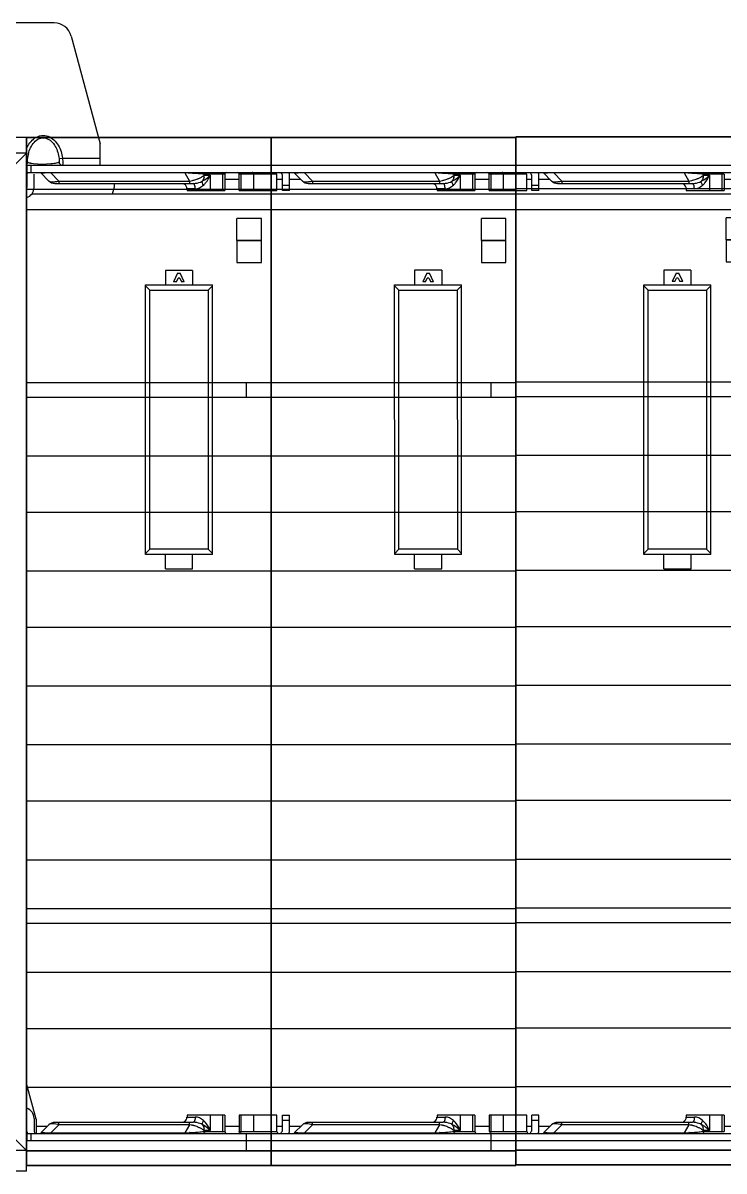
# Model space of a CAD drawing. Header units: millimetres. Extents: x 30557 to 235556, y -116603 to -73383.
# Drawn here: x 49197.7 to 49296.3, y -74417.4 to -74255.7 of the extents above; entities that cross this region are included whole.
import ezdxf

# ---------------------------------------------------------------- set-up
doc = ezdxf.new("R2010")
doc.units = ezdxf.units.MM

# ---------------------------------------------------------------- blocks, each defined once
blk = doc.blocks.new('1756-A10-Z')
at = {"color": 7, "linetype": 'Continuous'}
for p, q in [((215.51, 24.85), (188.4, 24.85)), ((217.93, 22.99), (222, 7.81)), ((211.64, 8.7), (201.72, 8.7)), ((211.64, -136.82), (211.64, 8.7)), ((211.64, 6.5), (201.72, 6.5)), ((211.64, 6.5), (210.14, 5)), ((222, 4.8), (222, 7.81)), ((211.64, 4.8), (387.68, 4.8)), ((211.64, 3.8), (387.68, 3.8)), ((211.69, 3.55), (211.69, 1.69)), ((212.24, 4.8), (212.24, 3.8)), ((212.69, 1.69), (212.69, 3.55)), ((213.64, 3.72), (214.77, 2.59)), ((239.54, 3.55), (239.54, 1.25)), ((241.55, 1.25), (241.55, 3.55)), ((246.87, 1.25), (246.87, 3.55)), ((247.66, 1.25), (247.66, 3.3)), ((248.66, 1.25), (248.66, 3.3)), ((249.32, 3.72), (250.46, 2.59)), ((274.72, 3.55), (274.72, 1.25)), ((276.73, 1.25), (276.73, 3.55)), ((282.05, 1.25), (282.05, 3.55)), ((282.74, 1.25), (282.74, 3.3)), ((283.74, 1.25), (283.74, 3.3)), ((284.4, 3.72), (285.53, 2.59)), ((309.8, 3.55), (309.8, 1.25)), ((215.59, 2.25), (235.09, 2.25)), ((223.74, 0.78), (224.01, 1.79)), ((224.01, 1.79), (224.01, 2.25)), ((251.27, 2.25), (270.27, 2.25)), ((286.35, 2.25), (305.35, 2.25)), ((212.35, 0.78), (386.27, 0.78)), ((234.22, 1.5), (234.22, 1.25)), ((234.22, 1.25), (239.54, 1.25)), ((241.55, 1.25), (246.87, 1.25)), ((248.66, 1.25), (247.66, 1.25)), ((269.4, 1.5), (269.4, 1.25)), ((269.4, 1.25), (274.72, 1.25)), ((276.73, 1.25), (282.05, 1.25)), ((283.74, 1.25), (282.74, 1.25)), ((304.47, 1.5), (304.47, 1.25)), ((304.47, 1.25), (309.8, 1.25)), ((211.64, -1.44), (387.68, -1.42)), ((231.17, -9.99), (231.17, -12.02)), ((234.98, -9.99), (231.17, -9.99)), ((232.88, -10.39), (232.32, -11.59)), ((232.72, -11.59), (232.95, -11.1)), ((232.88, -10.39), (233.27, -10.39)), ((233.2, -11.1), (232.95, -11.1)), ((233.2, -11.1), (233.43, -11.59)), ((233.83, -11.59), (233.27, -10.39)), ((234.98, -9.99), (234.98, -12.02)), ((270.06, -9.98), (266.24, -9.98)), ((266.24, -9.98), (266.25, -12.01)), ((267.96, -10.38), (267.4, -11.59)), ((267.8, -11.59), (268.03, -11.09)), ((267.96, -10.38), (268.35, -10.38)), ((268.27, -11.09), (268.03, -11.09)), ((268.27, -11.09), (268.51, -11.59)), ((268.91, -11.59), (268.35, -10.38)), ((270.06, -9.98), (270.06, -12.01)), ((305.14, -9.98), (301.32, -9.98)), ((301.32, -9.98), (301.32, -12.01)), ((303.04, -10.38), (302.48, -11.58)), ((302.88, -11.58), (303.11, -11.09)), ((303.04, -10.38), (303.42, -10.38)), ((303.35, -11.09), (303.11, -11.09)), ((303.35, -11.09), (303.58, -11.58)), ((303.99, -11.58), (303.42, -10.38)), ((305.14, -9.98), (305.14, -12.01)), ((228.36, -12.02), (237.79, -12.01)), ((228.37, -50), (228.36, -12.02)), ((228.36, -12.17), (228.97, -12.77)), ((228.97, -49.25), (228.97, -12.77)), ((228.97, -12.77), (237.18, -12.77)), ((232.72, -11.59), (232.32, -11.59)), ((233.83, -11.59), (233.43, -11.59)), ((237.79, -12.17), (237.18, -12.77)), ((237.18, -12.77), (237.19, -49.25)), ((237.79, -50), (237.79, -12.01)), ((263.44, -12.01), (272.87, -12.01)), ((263.45, -50), (263.44, -12.01)), ((263.44, -12.16), (264.05, -12.76)), ((264.05, -12.76), (272.26, -12.76)), ((264.05, -49.25), (264.05, -12.76)), ((267.8, -11.59), (267.4, -11.59)), ((268.91, -11.59), (268.51, -11.59)), ((272.87, -12.16), (272.26, -12.76)), ((272.26, -12.76), (272.27, -49.25)), ((272.87, -50), (272.87, -12.01)), ((298.52, -12.01), (307.94, -12.01)), ((298.53, -49.99), (298.52, -12.01)), ((298.52, -12.16), (299.12, -12.76)), ((299.12, -12.76), (307.34, -12.76)), ((299.13, -49.24), (299.12, -12.76)), ((302.88, -11.58), (302.48, -11.58)), ((303.99, -11.58), (303.58, -11.58)), ((307.94, -12.16), (307.34, -12.76)), ((307.34, -12.76), (307.35, -49.24)), ((307.95, -49.99), (307.94, -12.01)), ((228.37, -49.85), (228.97, -49.25)), ((237.79, -50), (228.37, -50)), ((237.19, -49.25), (228.97, -49.25)), ((231.17, -52.03), (231.17, -50)), ((234.99, -52.03), (234.99, -50)), ((237.79, -49.85), (237.19, -49.25)), ((263.45, -49.85), (264.05, -49.25)), ((272.87, -50), (263.45, -50)), ((272.27, -49.25), (264.05, -49.25)), ((266.25, -52.03), (266.25, -50)), ((270.07, -52.03), (270.07, -50)), ((272.87, -49.85), (272.27, -49.25)), ((298.53, -49.84), (299.13, -49.24)), ((307.95, -49.99), (298.53, -49.99)), ((307.35, -49.24), (299.13, -49.24)), ((301.33, -52.02), (301.33, -49.99)), ((305.15, -52.02), (305.15, -49.99)), ((307.95, -49.84), (307.35, -49.24)), ((231.17, -52.03), (234.99, -52.03)), ((266.25, -52.03), (270.07, -52.03)), ((301.33, -52.02), (305.15, -52.02)), ((212.98, -129.5), (211.64, -124.49)), ((239.54, -128.96), (234.22, -128.96)), ((234.22, -128.96), (234.22, -129.21)), ((239.54, -128.96), (239.54, -131.26)), ((246.87, -128.96), (241.55, -128.96)), ((241.55, -128.96), (241.55, -131.26)), ((246.87, -131.26), (246.87, -128.96)), ((247.66, -128.96), (248.66, -128.96)), ((247.66, -131.01), (247.66, -128.96)), ((248.66, -131.01), (248.66, -128.96)), ((274.72, -128.96), (269.4, -128.96)), ((269.4, -128.96), (269.4, -129.21)), ((274.72, -128.96), (274.72, -131.26)), ((282.05, -128.96), (276.73, -128.96)), ((276.73, -128.96), (276.73, -131.26)), ((282.05, -131.26), (282.05, -128.96)), ((283.74, -128.96), (282.74, -128.96)), ((282.74, -131.01), (282.74, -128.96)), ((283.74, -131.01), (283.74, -128.96)), ((309.8, -128.96), (304.47, -128.96)), ((304.47, -128.96), (304.47, -129.21)), ((309.8, -128.96), (309.8, -131.26)), ((211.69, -131.26), (211.69, -129.4)), ((212.69, -129.4), (212.69, -131.26)), ((212.98, -129.5), (212.98, -131.43)), ((214.77, -130.3), (213.64, -131.43)), ((215.59, -129.96), (235.09, -129.96)), ((250.46, -130.3), (249.32, -131.43)), ((251.27, -129.96), (270.27, -129.96)), ((285.53, -130.3), (284.4, -131.43)), ((286.35, -129.96), (305.35, -129.96)), ((210.14, -132.41), (211.64, -133.91)), ((211.64, -131.51), (387.68, -131.51)), ((211.64, -132.51), (387.68, -132.51)), ((212.24, -131.51), (212.24, -132.51)), ((211.64, -133.91), (201.72, -133.91)), ((211.64, -136.82), (201.72, -136.82))]:
    blk.add_line(p, q, dxfattribs=at)
at = {"color": 9, "linetype": 'Continuous'}
for p, q in [((211.76, 5.74), (211.64, 5.76)), ((211.75, 5.51), (211.76, 5.74)), ((212.6, 5.02), (212.33, 5.06)), ((213.22, 4.97), (212.6, 5.02)), ((215.07, 4.99), (214.45, 4.95)), ((216.2, 5.74), (216.7, 5.8)), ((216.7, 5.8), (222, 5.8)), ((211.74, 3.8), (211.74, 4.8)), ((216.19, 2.59), (215.06, 3.72)), ((233.92, 3.72), (215.06, 3.72)), ((233.92, 3.72), (234.57, 2.59)), ((239.54, 3.55), (236.58, 3.55)), ((236.66, 3.41), (236.58, 3.55)), ((236.66, 3.41), (237.49, 3.41)), ((237.49, 3.41), (237.49, 1.25)), ((239.27, 1.25), (239.27, 3.55)), ((246.87, 3.55), (241.55, 3.55)), ((241.81, 3.55), (241.81, 1.25)), ((243.6, 1.25), (243.6, 3.55)), ((269.1, 3.72), (250.74, 3.72)), ((251.87, 2.59), (250.74, 3.72)), ((269.1, 3.72), (269.75, 2.59)), ((274.72, 3.55), (271.76, 3.55)), ((271.84, 3.41), (271.76, 3.55)), ((271.84, 3.41), (272.67, 3.41)), ((272.67, 3.41), (272.67, 1.25)), ((274.45, 1.25), (274.45, 3.55)), ((282.05, 3.55), (276.73, 3.55)), ((276.99, 3.55), (276.99, 1.25)), ((278.78, 1.25), (278.78, 3.55)), ((304.18, 3.72), (285.82, 3.72)), ((286.95, 2.59), (285.82, 3.72)), ((304.18, 3.72), (304.83, 2.59)), ((309.8, 3.55), (306.84, 3.55)), ((306.92, 3.41), (306.84, 3.55)), ((306.92, 3.41), (307.75, 3.41)), ((307.75, 3.41), (307.75, 1.25)), ((309.53, 1.25), (309.53, 3.55)), ((216.19, 2.59), (216.19, 2.25)), ((216.19, 2.59), (234.57, 2.59)), ((234.57, 2.59), (234.57, 2.25)), ((241.55, 2.8), (239.54, 2.8)), ((247.66, 2.8), (246.87, 2.8)), ((247.66, 2), (248.66, 2)), ((250.25, 2.8), (248.66, 2.8)), ((251.87, 2.59), (251.87, 2.25)), ((251.87, 2.59), (269.75, 2.59)), ((269.75, 2.59), (269.75, 2.25)), ((276.73, 2.8), (274.72, 2.8)), ((282.74, 2.8), (282.05, 2.8)), ((282.74, 2), (283.74, 2)), ((285.33, 2.8), (283.74, 2.8)), ((286.95, 2.59), (304.83, 2.59)), ((286.95, 2.59), (286.95, 2.25)), ((304.83, 2.59), (304.83, 2.25)), ((311.81, 2.8), (309.8, 2.8)), ((235.36, 1.5), (234.22, 1.5)), ((270.54, 1.5), (269.4, 1.5)), ((305.62, 1.5), (304.47, 1.5)), ((234.22, -129.21), (235.36, -129.21)), ((237.49, -128.96), (237.49, -131.12)), ((239.27, -131.26), (239.27, -128.96)), ((241.81, -128.96), (241.81, -131.26)), ((243.6, -131.26), (243.6, -128.96)), ((269.4, -129.21), (270.54, -129.21)), ((272.67, -128.96), (272.67, -131.12)), ((274.45, -131.26), (274.45, -128.96)), ((276.99, -128.96), (276.99, -131.26)), ((278.78, -131.26), (278.78, -128.96)), ((304.47, -129.21), (305.62, -129.21)), ((307.75, -128.96), (307.75, -131.12)), ((309.53, -131.26), (309.53, -128.96)), ((212.98, -130.51), (214.57, -130.51)), ((215.06, -131.43), (216.19, -130.3)), ((216.19, -130.3), (216.19, -129.96)), ((234.57, -130.3), (216.19, -130.3)), ((234.57, -130.3), (233.92, -131.43)), ((234.57, -130.3), (234.57, -129.96)), ((239.54, -130.51), (241.55, -130.51)), ((246.87, -130.51), (247.66, -130.51)), ((248.66, -129.71), (247.66, -129.71)), ((248.66, -130.51), (250.25, -130.51)), ((250.74, -131.43), (251.87, -130.3)), ((251.87, -130.3), (251.87, -129.96)), ((269.75, -130.3), (251.87, -130.3)), ((269.75, -130.3), (269.1, -131.43)), ((269.75, -130.3), (269.75, -129.96)), ((274.72, -130.51), (276.73, -130.51)), ((282.05, -130.51), (282.74, -130.51)), ((283.74, -129.71), (282.74, -129.71)), ((283.74, -130.51), (285.33, -130.51)), ((285.82, -131.43), (286.95, -130.3)), ((286.95, -130.3), (286.95, -129.96)), ((304.83, -130.3), (286.95, -130.3)), ((304.83, -130.3), (304.18, -131.43)), ((304.83, -130.3), (304.83, -129.96)), ((309.8, -130.51), (311.81, -130.51)), ((211.74, -132.51), (211.74, -131.51)), ((215.06, -131.43), (233.92, -131.43)), ((234.62, -131.41), (234.58, -131.41)), ((236.58, -131.26), (236.66, -131.12)), ((236.58, -131.26), (239.54, -131.26)), ((237.49, -131.12), (236.66, -131.12)), ((241.55, -131.26), (246.87, -131.26)), ((250.74, -131.43), (269.1, -131.43)), ((269.8, -131.41), (269.76, -131.41)), ((271.76, -131.26), (271.84, -131.12)), ((271.76, -131.26), (274.72, -131.26)), ((272.67, -131.12), (271.84, -131.12)), ((276.73, -131.26), (282.05, -131.26)), ((285.82, -131.43), (304.18, -131.43)), ((304.88, -131.41), (304.84, -131.41)), ((306.84, -131.26), (306.92, -131.12)), ((306.84, -131.26), (309.8, -131.26)), ((307.75, -131.12), (306.92, -131.12))]:
    blk.add_line(p, q, dxfattribs=at)
at = {"color": 7, "linetype": 'Continuous'}
for centre, radius, start, end in [((215.51, 22.34), 2.51, 15, 90), ((212.94, 3.55), 1.25, 167.9821, 180), ((239.79, 3.55), 0.251, 90, 180), ((241.3, 3.55), 0.251, 0, 90), ((247.16, 3.3), 0.501, 0, 59.8811), ((247.16, 3.3), 1.5, 0, 19.7047), ((274.97, 3.55), 0.251, 90, 180), ((276.48, 3.55), 0.251, 0, 90), ((282.24, 3.3), 0.501, 0, 59.8811), ((282.24, 3.3), 1.5, 0, 19.7047), ((211.19, 1.69), 1.5, 287.7984, 0), ((211.19, 1.69), 0.501, 337.3432, 0), ((215.59, 3.41), 1.15, 225.0001, 270), ((233.46, 1.5), 0.752, 0, 60), ((251.27, 3.41), 1.15, 225.0001, 270), ((268.64, 1.5), 0.752, 0, 60), ((286.35, 3.41), 1.15, 225.0001, 270), ((303.72, 1.5), 0.752, 0, 60), ((211.19, -129.4), 1.5, 0, 72.2016), ((211.19, -129.4), 0.501, 0, 22.6631), ((233.46, -129.21), 0.752, 300, 0), ((268.64, -129.21), 0.752, 300, 0), ((303.72, -129.21), 0.752, 300, 0), ((215.59, -131.12), 1.15, 90, 134.9999), ((251.27, -131.12), 1.15, 90, 134.9999), ((286.35, -131.12), 1.15, 90, 134.9999), ((212.94, -131.26), 1.25, 180, 192.0165), ((212.94, -131.26), 0.251, 180, 270), ((239.79, -131.26), 0.251, 180, 240), ((241.3, -131.26), 0.251, 330, 0), ((247.12, -131.26), 0.251, 180, 270), ((247.16, -131.01), 0.501, 300.1074, 0), ((247.16, -131.01), 1.5, 340.2953, 0), ((274.97, -131.26), 0.251, 180, 240), ((282.3, -131.26), 0.251, 180, 270), ((282.24, -131.01), 0.501, 300.1074, 0), ((282.24, -131.01), 1.5, 340.2953, 0)]:
    blk.add_arc(centre, radius, start, end, dxfattribs=at)
at = {"color": 9, "linetype": 'Continuous'}
for centre, radius, start, end in [((216.92, 5.16), 5.19, 165.8379, 173.5925), ((213.94, 17.74), 12.79, 266.7562, 268.1516), ((213.98, 18.89), 13.94, 268.1439, 269.408), ((213.98, 19.27), 14.32, 269.4026, 270.6271), ((213.99, 18.87), 13.92, 270.6217, 271.8891), ((213.8, -21.98), 25.73, 88.202, 89.1685), ((213.17, -43.01), 46.77, 87.688, 88.246), ((232.77, -33.72), 37.47, 87.1671, 88.2388), ((232.58, -37.74), 41.49, 86.6564, 87.1871), ((232.67, -36.35), 40.09, 86.0929, 86.6603), ((232.99, -31.65), 35.38, 85.448, 86.099), ((233.61, -23.97), 27.68, 84.6353, 85.4601), ((234.51, -14.5), 18.16, 83.4666, 84.667), ((235.34, 3.41), 1.32, 345.1743, 0.0043), ((249.48, -21.98), 25.73, 88.202, 89.1685), ((248.85, -43.01), 46.77, 87.688, 88.246), ((267.95, -33.72), 37.47, 87.1671, 88.2388), ((267.76, -37.74), 41.49, 86.6564, 87.1871), ((267.85, -36.35), 40.09, 86.0929, 86.6603), ((268.17, -31.65), 35.38, 85.448, 86.099), ((268.79, -23.97), 27.68, 84.6353, 85.4601), ((269.69, -14.5), 18.16, 83.4666, 84.667), ((270.51, 3.41), 1.32, 345.1743, 0.0043), ((284.56, -21.98), 25.73, 88.202, 89.1685), ((283.93, -43.01), 46.77, 87.688, 88.246), ((303.03, -33.72), 37.47, 87.1671, 88.2388), ((302.84, -37.74), 41.49, 86.6564, 87.1871), ((302.93, -36.35), 40.09, 86.0929, 86.6603), ((303.25, -31.65), 35.38, 85.448, 86.099), ((303.87, -23.97), 27.68, 84.6353, 85.4601), ((304.77, -14.5), 18.16, 83.4666, 84.667), ((305.59, 3.41), 1.32, 345.1743, 0.0043), ((214.33, 10.78), 8.39, 282.3932, 282.8104), ((233.7, 8.21), 5.69, 278.8504, 283.2915), ((233.66, 8.4), 5.88, 283.2481, 284.8125), ((233.74, 8.12), 5.59, 284.7498, 290.9039), ((250.01, 10.78), 8.39, 282.3932, 282.8104), ((268.88, 8.21), 5.69, 278.8504, 283.2915), ((268.84, 8.4), 5.88, 283.2481, 284.8125), ((268.92, 8.12), 5.59, 284.7498, 290.9039), ((285.09, 10.78), 8.39, 282.3932, 282.8104), ((303.96, 8.21), 5.69, 278.8504, 283.2915), ((303.92, 8.4), 5.88, 283.2481, 284.8125), ((304, 8.12), 5.59, 284.7498, 290.9039), ((214.7, -136.65), 6.52, 76.8135, 77.3414), ((233.7, -135.92), 5.69, 76.7094, 81.1495), ((233.66, -136.11), 5.88, 75.1607, 76.753), ((233.74, -135.83), 5.58, 69.0677, 75.2237), ((235.34, -131.12), 1.32, 359.9957, 14.909), ((250.38, -136.65), 6.52, 76.8135, 77.3414), ((268.88, -135.92), 5.69, 76.7094, 81.1495), ((268.84, -136.11), 5.88, 75.1607, 76.753), ((268.92, -135.83), 5.58, 69.0677, 75.2237), ((270.51, -131.12), 1.32, 359.9957, 14.909), ((285.46, -136.65), 6.52, 76.8135, 77.3414), ((303.96, -135.92), 5.69, 76.7094, 81.1495), ((303.92, -136.11), 5.88, 75.1607, 76.753), ((304, -135.83), 5.58, 69.0677, 75.2237), ((305.59, -131.12), 1.32, 359.9957, 14.909), ((213.82, -106.97), 24.49, 270.7442, 271.7661), ((213.2, -85.41), 46.06, 271.7179, 272.3151), ((232.78, -94.2), 37.26, 271.7595, 272.7718), ((232.58, -89.96), 41.49, 272.813, 273.3439), ((232.67, -91.37), 40.09, 273.34, 273.9075), ((232.99, -96.07), 35.38, 273.9014, 274.5525), ((233.61, -103.74), 27.67, 274.5404, 275.3653), ((234.51, -113.21), 18.16, 275.3337, 276.5334), ((249.51, -106.97), 24.49, 270.7442, 271.7661), ((248.88, -85.41), 46.06, 271.7179, 272.3151), ((267.96, -94.2), 37.26, 271.7595, 272.7718), ((267.76, -89.96), 41.49, 272.813, 273.3439), ((267.85, -91.37), 40.09, 273.34, 273.9075), ((268.17, -96.07), 35.38, 273.9014, 274.5525), ((268.79, -103.74), 27.67, 274.5404, 275.3653), ((269.69, -113.21), 18.16, 275.3337, 276.5334), ((284.58, -106.97), 24.49, 270.7442, 271.7661), ((283.96, -85.41), 46.06, 271.7179, 272.3151), ((303.04, -94.2), 37.26, 271.7595, 272.7718), ((302.84, -89.96), 41.49, 272.813, 273.3439), ((302.93, -91.37), 40.09, 273.34, 273.9075), ((303.25, -96.07), 35.38, 273.9014, 274.5525), ((303.87, -103.74), 27.67, 274.5404, 275.3653), ((304.77, -113.21), 18.16, 275.3337, 276.5334)]:
    blk.add_arc(centre, radius, start, end, dxfattribs=at)
for points, knots in [([(211.63, 7.15), (211.76, 7.44), (212.08, 8.01), (212.78, 8.7), (213.7, 9.08), (215.02, 8.93), (216.25, 7.69), (216.62, 6.44), (216.7, 5.8)], [0, 0, 0, 0, 0.125889, 0.251544, 0.37676, 0.501776, 0.749363, 1, 1, 1, 1]), ([(211.89, 6.43), (211.96, 6.72), (212.17, 7.3), (212.66, 8.07), (213.4, 8.64), (214.68, 8.73), (215.84, 7.5), (216.14, 6.34), (216.2, 5.74)], [0, 0, 0, 0, 0.126076, 0.252092, 0.37774, 0.502668, 0.749063, 1, 1, 1, 1]), ([(211.76, 5.24), (211.74, 5.26), (211.75, 5.37), (211.75, 5.45), (211.75, 5.51)], [0, 0, 0, 0, 0.32808, 1, 1, 1, 1]), ([(211.89, 5.17), (211.88, 5.18), (211.83, 5.19), (211.79, 5.22), (211.76, 5.24)], [0, 0, 0, 0, 0.304581, 1, 1, 1, 1]), ([(212.33, 5.06), (212.28, 5.07), (212.13, 5.1), (211.99, 5.13), (211.89, 5.17)], [0, 0, 0, 0, 0.312595, 1, 1, 1, 1]), ([(215.64, 5.06), (215.6, 5.05), (215.41, 5.02), (215.22, 5), (215.07, 4.99)], [0, 0, 0, 0, 0.213499, 1, 1, 1, 1]), ([(216.08, 5.17), (216.05, 5.16), (215.91, 5.11), (215.76, 5.08), (215.64, 5.06)], [0, 0, 0, 0, 0.190763, 1, 1, 1, 1]), ([(216.2, 5.24), (216.18, 5.22), (216.14, 5.19), (216.09, 5.18), (216.08, 5.17)], [0, 0, 0, 0, 0.69559, 1, 1, 1, 1]), ([(216.2, 5.74), (216.22, 5.63), (216.23, 5.47), (216.22, 5.32), (216.22, 5.25), (216.2, 5.24)], [0, 0, 0, 0, 0.667567, 0.889054, 1, 1, 1, 1]), ([(216.7, 5.8), (216.71, 5.67), (216.72, 5.44), (216.72, 5.14), (216.72, 4.92), (216.71, 4.84), (216.7, 4.8), (216.7, 4.8)], [0, 0, 0, 0, 0.381581, 0.705082, 0.92123, 0.978243, 1, 1, 1, 1]), ([(213.64, 3.72), (213.62, 3.75), (213.97, 3.74), (214.03, 3.75), (214.17, 3.75)], [0, 0, 0, 0, 0.195962, 1, 1, 1, 1]), ([(236.25, 3.13), (236.29, 3.16), (236.43, 3.24), (236.57, 3.33), (236.66, 3.41)], [0, 0, 0, 0, 0.274333, 1, 1, 1, 1]), ([(236.33, 2.55), (236.45, 2.61), (236.87, 2.85), (237.25, 3.15), (237.49, 3.41)], [0, 0, 0, 0, 0.27955, 1, 1, 1, 1]), ([(236.53, 1.99), (236.64, 2.09), (237.03, 2.51), (237.33, 3.02), (237.49, 3.41)], [0, 0, 0, 0, 0.264122, 1, 1, 1, 1]), ([(239.27, 3.55), (239.27, 3.61), (239.31, 3.74), (239.43, 3.8), (239.49, 3.8)], [0, 0, 0, 0, 0.525326, 1, 1, 1, 1]), ([(243.6, 3.55), (243.6, 3.61), (243.56, 3.74), (243.44, 3.8), (243.38, 3.8)], [0, 0, 0, 0, 0.525326, 1, 1, 1, 1]), ([(249.32, 3.72), (249.3, 3.75), (249.65, 3.74), (249.71, 3.75), (249.85, 3.75)], [0, 0, 0, 0, 0.195962, 1, 1, 1, 1]), ([(271.43, 3.13), (271.47, 3.16), (271.61, 3.24), (271.75, 3.33), (271.84, 3.41)], [0, 0, 0, 0, 0.274333, 1, 1, 1, 1]), ([(271.51, 2.55), (271.63, 2.61), (272.05, 2.85), (272.43, 3.15), (272.67, 3.41)], [0, 0, 0, 0, 0.27955, 1, 1, 1, 1]), ([(271.71, 1.99), (271.82, 2.09), (272.21, 2.51), (272.51, 3.02), (272.67, 3.41)], [0, 0, 0, 0, 0.264122, 1, 1, 1, 1]), ([(274.45, 3.55), (274.45, 3.61), (274.49, 3.74), (274.61, 3.8), (274.67, 3.8)], [0, 0, 0, 0, 0.525326, 1, 1, 1, 1]), ([(278.78, 3.55), (278.78, 3.61), (278.74, 3.74), (278.62, 3.8), (278.56, 3.8)], [0, 0, 0, 0, 0.525326, 1, 1, 1, 1]), ([(284.4, 3.72), (284.38, 3.75), (284.73, 3.74), (284.79, 3.75), (284.93, 3.75)], [0, 0, 0, 0, 0.195962, 1, 1, 1, 1]), ([(306.51, 3.13), (306.55, 3.16), (306.69, 3.24), (306.83, 3.33), (306.92, 3.41)], [0, 0, 0, 0, 0.274333, 1, 1, 1, 1]), ([(306.59, 2.55), (306.71, 2.61), (307.13, 2.85), (307.51, 3.15), (307.75, 3.41)], [0, 0, 0, 0, 0.27955, 1, 1, 1, 1]), ([(306.78, 1.99), (306.9, 2.09), (307.29, 2.51), (307.59, 3.02), (307.75, 3.41)], [0, 0, 0, 0, 0.264122, 1, 1, 1, 1]), ([(309.53, 3.55), (309.53, 3.61), (309.57, 3.74), (309.69, 3.8), (309.75, 3.8)], [0, 0, 0, 0, 0.525326, 1, 1, 1, 1]), ([(214.77, 2.59), (214.85, 2.52), (215.13, 2.45), (215.4, 2.46), (215.57, 2.48)], [0, 0, 0, 0, 0.375942, 1, 1, 1, 1]), ([(215.57, 2.48), (215.61, 2.49), (215.8, 2.51), (215.99, 2.55), (216.13, 2.58)], [0, 0, 0, 0, 0.235343, 1, 1, 1, 1]), ([(235.09, 2.25), (235.2, 2.25), (235.63, 2.28), (236.05, 2.4), (236.33, 2.55)], [0, 0, 0, 0, 0.257647, 1, 1, 1, 1]), ([(235.36, 1.5), (235.35, 1.68), (235.35, 1.92), (235.19, 2.25), (235.09, 2.25)], [0, 0, 0, 0, 0.650744, 1, 1, 1, 1]), ([(235.73, 2.9), (235.78, 2.92), (235.96, 2.99), (236.13, 3.07), (236.25, 3.13)], [0, 0, 0, 0, 0.264377, 1, 1, 1, 1]), ([(236.53, 1.99), (236.47, 2.1), (236.38, 2.27), (236.32, 2.47), (236.33, 2.55)], [0, 0, 0, 0, 0.596406, 1, 1, 1, 1]), ([(250.46, 2.59), (250.53, 2.52), (250.81, 2.45), (251.08, 2.46), (251.25, 2.48)], [0, 0, 0, 0, 0.375942, 1, 1, 1, 1]), ([(251.25, 2.48), (251.29, 2.49), (251.48, 2.51), (251.67, 2.55), (251.81, 2.58)], [0, 0, 0, 0, 0.235343, 1, 1, 1, 1]), ([(270.27, 2.25), (270.38, 2.25), (270.81, 2.28), (271.23, 2.4), (271.51, 2.55)], [0, 0, 0, 0, 0.257647, 1, 1, 1, 1]), ([(270.54, 1.5), (270.53, 1.68), (270.52, 1.92), (270.37, 2.25), (270.27, 2.25)], [0, 0, 0, 0, 0.650744, 1, 1, 1, 1]), ([(270.91, 2.9), (270.96, 2.92), (271.14, 2.99), (271.31, 3.07), (271.43, 3.13)], [0, 0, 0, 0, 0.264377, 1, 1, 1, 1]), ([(271.71, 1.99), (271.65, 2.1), (271.56, 2.27), (271.5, 2.47), (271.51, 2.55)], [0, 0, 0, 0, 0.596406, 1, 1, 1, 1]), ([(285.53, 2.59), (285.61, 2.52), (285.89, 2.45), (286.16, 2.46), (286.33, 2.48)], [0, 0, 0, 0, 0.375942, 1, 1, 1, 1]), ([(286.33, 2.48), (286.37, 2.49), (286.56, 2.51), (286.75, 2.55), (286.89, 2.58)], [0, 0, 0, 0, 0.235343, 1, 1, 1, 1]), ([(305.35, 2.25), (305.46, 2.25), (305.89, 2.28), (306.31, 2.4), (306.59, 2.55)], [0, 0, 0, 0, 0.257647, 1, 1, 1, 1]), ([(305.62, 1.5), (305.61, 1.68), (305.6, 1.92), (305.45, 2.25), (305.35, 2.25)], [0, 0, 0, 0, 0.650744, 1, 1, 1, 1]), ([(305.99, 2.9), (306.04, 2.92), (306.22, 2.99), (306.39, 3.07), (306.51, 3.13)], [0, 0, 0, 0, 0.264377, 1, 1, 1, 1]), ([(306.78, 1.99), (306.73, 2.1), (306.64, 2.27), (306.58, 2.47), (306.59, 2.55)], [0, 0, 0, 0, 0.596406, 1, 1, 1, 1]), ([(235.36, -129.21), (235.35, -129.39), (235.35, -129.63), (235.19, -129.96), (235.09, -129.96)], [0, 0, 0, 0, 0.650715, 1, 1, 1, 1]), ([(270.54, -129.21), (270.53, -129.39), (270.53, -129.63), (270.37, -129.96), (270.27, -129.96)], [0, 0, 0, 0, 0.650715, 1, 1, 1, 1]), ([(305.62, -129.21), (305.61, -129.39), (305.6, -129.63), (305.45, -129.96), (305.35, -129.96)], [0, 0, 0, 0, 0.650715, 1, 1, 1, 1]), ([(215.54, -130.19), (215.38, -130.17), (215.12, -130.16), (214.84, -130.23), (214.77, -130.3)], [0, 0, 0, 0, 0.62276, 1, 1, 1, 1]), ([(216.13, -130.29), (216.08, -130.28), (215.88, -130.24), (215.69, -130.2), (215.54, -130.19)], [0, 0, 0, 0, 0.263343, 1, 1, 1, 1]), ([(236.33, -130.26), (236.24, -130.21), (235.85, -130.04), (235.42, -129.96), (235.09, -129.96)], [0, 0, 0, 0, 0.239647, 1, 1, 1, 1]), ([(235.74, -130.61), (235.78, -130.63), (235.96, -130.7), (236.13, -130.78), (236.25, -130.85)], [0, 0, 0, 0, 0.264371, 1, 1, 1, 1]), ([(236.25, -130.85), (236.29, -130.87), (236.43, -130.95), (236.57, -131.04), (236.66, -131.12)], [0, 0, 0, 0, 0.274295, 1, 1, 1, 1]), ([(236.53, -129.7), (236.47, -129.81), (236.38, -129.98), (236.32, -130.18), (236.33, -130.26)], [0, 0, 0, 0, 0.596409, 1, 1, 1, 1]), ([(237.49, -131.12), (237.41, -131.04), (237.07, -130.71), (236.66, -130.43), (236.33, -130.26)], [0, 0, 0, 0, 0.222525, 1, 1, 1, 1]), ([(237.49, -131.12), (237.44, -130.99), (237.2, -130.47), (236.85, -130), (236.53, -129.7)], [0, 0, 0, 0, 0.237328, 1, 1, 1, 1]), ([(251.22, -130.19), (251.06, -130.17), (250.8, -130.16), (250.53, -130.23), (250.46, -130.3)], [0, 0, 0, 0, 0.62276, 1, 1, 1, 1]), ([(251.81, -130.29), (251.76, -130.28), (251.57, -130.24), (251.37, -130.2), (251.22, -130.19)], [0, 0, 0, 0, 0.263343, 1, 1, 1, 1]), ([(271.51, -130.26), (271.42, -130.21), (271.03, -130.04), (270.6, -129.96), (270.27, -129.96)], [0, 0, 0, 0, 0.239647, 1, 1, 1, 1]), ([(270.92, -130.61), (270.96, -130.63), (271.14, -130.7), (271.31, -130.78), (271.43, -130.85)], [0, 0, 0, 0, 0.264371, 1, 1, 1, 1]), ([(271.43, -130.85), (271.47, -130.87), (271.61, -130.95), (271.75, -131.04), (271.84, -131.12)], [0, 0, 0, 0, 0.274295, 1, 1, 1, 1]), ([(271.71, -129.7), (271.65, -129.81), (271.56, -129.98), (271.5, -130.18), (271.51, -130.26)], [0, 0, 0, 0, 0.596409, 1, 1, 1, 1]), ([(272.67, -131.12), (272.59, -131.04), (272.25, -130.71), (271.84, -130.43), (271.51, -130.26)], [0, 0, 0, 0, 0.222525, 1, 1, 1, 1]), ([(272.67, -131.12), (272.62, -130.99), (272.38, -130.47), (272.03, -130), (271.71, -129.7)], [0, 0, 0, 0, 0.237328, 1, 1, 1, 1]), ([(286.3, -130.19), (286.14, -130.17), (285.88, -130.16), (285.6, -130.23), (285.53, -130.3)], [0, 0, 0, 0, 0.62276, 1, 1, 1, 1]), ([(286.89, -130.29), (286.84, -130.28), (286.64, -130.24), (286.45, -130.2), (286.3, -130.19)], [0, 0, 0, 0, 0.263343, 1, 1, 1, 1]), ([(306.59, -130.26), (306.5, -130.21), (306.11, -130.04), (305.68, -129.96), (305.35, -129.96)], [0, 0, 0, 0, 0.239647, 1, 1, 1, 1]), ([(306, -130.61), (306.04, -130.63), (306.22, -130.7), (306.39, -130.78), (306.51, -130.85)], [0, 0, 0, 0, 0.264371, 1, 1, 1, 1]), ([(306.51, -130.85), (306.55, -130.87), (306.69, -130.95), (306.83, -131.04), (306.92, -131.12)], [0, 0, 0, 0, 0.274295, 1, 1, 1, 1]), ([(306.78, -129.7), (306.73, -129.81), (306.64, -129.98), (306.58, -130.18), (306.59, -130.26)], [0, 0, 0, 0, 0.596409, 1, 1, 1, 1]), ([(307.75, -131.12), (307.67, -131.04), (307.33, -130.71), (306.92, -130.43), (306.59, -130.26)], [0, 0, 0, 0, 0.222525, 1, 1, 1, 1]), ([(307.75, -131.12), (307.7, -130.99), (307.46, -130.47), (307.11, -130), (306.78, -129.7)], [0, 0, 0, 0, 0.237328, 1, 1, 1, 1]), ([(214.14, -131.46), (214.01, -131.46), (213.95, -131.45), (213.62, -131.46), (213.64, -131.43)], [0, 0, 0, 0, 0.805261, 1, 1, 1, 1]), ([(236.58, -131.26), (236.58, -131.32), (236.62, -131.45), (236.74, -131.51), (236.79, -131.51)], [0, 0, 0, 0, 0.525084, 1, 1, 1, 1]), ([(241.81, -131.26), (241.81, -131.32), (241.78, -131.45), (241.65, -131.51), (241.6, -131.51)], [0, 0, 0, 0, 0.525326, 1, 1, 1, 1]), ([(249.82, -131.46), (249.69, -131.46), (249.63, -131.45), (249.3, -131.46), (249.32, -131.43)], [0, 0, 0, 0, 0.805261, 1, 1, 1, 1]), ([(271.76, -131.26), (271.76, -131.32), (271.8, -131.45), (271.92, -131.51), (271.97, -131.51)], [0, 0, 0, 0, 0.525084, 1, 1, 1, 1]), ([(276.99, -131.26), (276.99, -131.32), (276.96, -131.45), (276.83, -131.51), (276.78, -131.51)], [0, 0, 0, 0, 0.525326, 1, 1, 1, 1]), ([(284.9, -131.46), (284.77, -131.46), (284.71, -131.45), (284.38, -131.46), (284.4, -131.43)], [0, 0, 0, 0, 0.805261, 1, 1, 1, 1]), ([(306.84, -131.26), (306.84, -131.32), (306.87, -131.45), (307, -131.51), (307.05, -131.51)], [0, 0, 0, 0, 0.525084, 1, 1, 1, 1])]:
    blk.add_open_spline(points, degree=3, knots=knots, dxfattribs=at)
for points in [[(211.76, 5.24), (211.75, 5.14), (211.71, 5.05), (211.65, 4.97)], [(216.2, 5.24), (216.22, 5.08), (216.35, 4.91), (216.5, 4.84)], [(241.79, 3.67), (241.8, 3.63), (241.81, 3.59), (241.81, 3.55)], [(276.97, 3.67), (276.98, 3.63), (276.99, 3.59), (276.99, 3.55)], [(235.36, 1.5), (235.78, 1.5), (236.21, 1.71), (236.53, 1.99)], [(236.61, 3.07), (236.56, 2.88), (236.46, 2.69), (236.33, 2.55)], [(270.54, 1.5), (270.96, 1.5), (271.39, 1.71), (271.71, 1.99)], [(271.79, 3.07), (271.74, 2.88), (271.64, 2.69), (271.51, 2.55)], [(305.62, 1.5), (306.04, 1.5), (306.47, 1.71), (306.78, 1.99)], [(306.87, 3.07), (306.82, 2.88), (306.72, 2.69), (306.59, 2.55)], [(236.53, -129.7), (236.21, -129.42), (235.78, -129.21), (235.36, -129.21)], [(271.71, -129.7), (271.39, -129.42), (270.96, -129.21), (270.54, -129.21)], [(306.78, -129.7), (306.47, -129.42), (306.04, -129.21), (305.62, -129.21)], [(236.33, -130.26), (236.46, -130.4), (236.56, -130.59), (236.61, -130.78)], [(271.51, -130.26), (271.64, -130.4), (271.74, -130.59), (271.79, -130.78)], [(306.59, -130.26), (306.72, -130.4), (306.82, -130.59), (306.87, -130.78)], [(239.3, -131.38), (239.28, -131.34), (239.27, -131.3), (239.27, -131.26)], [(309.56, -131.38), (309.54, -131.34), (309.53, -131.3), (309.53, -131.26)]]:
    blk.add_open_spline(points, degree=3, dxfattribs=at)
blk = doc.blocks.new('1756-IO-Z')
for p, q in [((0, -142.68), (0, 0)), ((0, 0), (34.42, 0)), ((34.42, 0), (0, 0)), ((0, 0), (0, -142.68)), ((34.42, 0), (0, 0)), ((34.42, 0), (34.42, -142.68)), ((34.42, -142.68), (34.42, 0)), ((0, -7.24), (34.42, -7.24)), ((29.61, -14.47), (29.61, -11.38)), ((33.05, -11.38), (29.61, -11.38)), ((33.05, -14.47), (33.05, -11.38)), ((33.05, -14.47), (29.61, -14.47)), ((29.61, -14.47), (29.61, -17.58)), ((29.61, -14.47), (33.05, -14.47)), ((29.61, -14.47), (29.61, -17.58)), ((33.05, -17.58), (33.05, -14.47)), ((33.05, -17.58), (33.05, -14.47)), ((29.61, -17.58), (33.05, -17.58)), ((29.61, -17.58), (33.05, -17.58)), ((0, -34.47), (34.42, -34.47)), ((30.98, -36.54), (30.98, -34.47)), ((0, -36.54), (34.42, -36.54)), ((0, -44.81), (34.42, -44.81)), ((0, -52.73), (34.42, -52.73)), ((0, -61), (34.42, -61)), ((0, -68.93), (34.42, -68.93)), ((0, -77.2), (34.42, -77.2)), ((0, -85.47), (34.42, -85.47)), ((0, -93.4), (34.42, -93.4)), ((0, -101.68), (34.42, -101.68)), ((0, -108.56), (34.42, -108.56)), ((0, -110.63), (34.42, -110.63)), ((0, -117.53), (34.42, -117.53)), ((0, -125.45), (34.42, -125.45)), ((0, -133.72), (34.42, -133.72)), ((30.98, -142.68), (30.98, -140.27)), ((34.42, -140.27), (30.98, -140.27)), ((34.42, -142.68), (0, -142.68)), ((0, -142.68), (34.42, -142.68)), ((0, -144.74), (0, -142.68)), ((0, -142.68), (0, -144.74)), ((34.42, -144.74), (34.42, -142.68)), ((34.42, -142.68), (34.42, -144.74)), ((34.42, -144.74), (0, -144.74)), ((0, -144.74), (34.42, -144.74))]:
    blk.add_line(p, q)

msp = doc.modelspace()

# ---------------------------------------------------------------- block references
for name, p in [('1756-A10-Z', (48986.55, -74280.55)), ('1756-IO-Z', (49198.18, -74271.85)), ('1756-IO-Z', (49232.61, -74271.85)), ('1756-IO-Z', (49267.03, -74271.75))]:
    msp.add_blockref(name, p)

doc.saveas('drawing.dxf')
